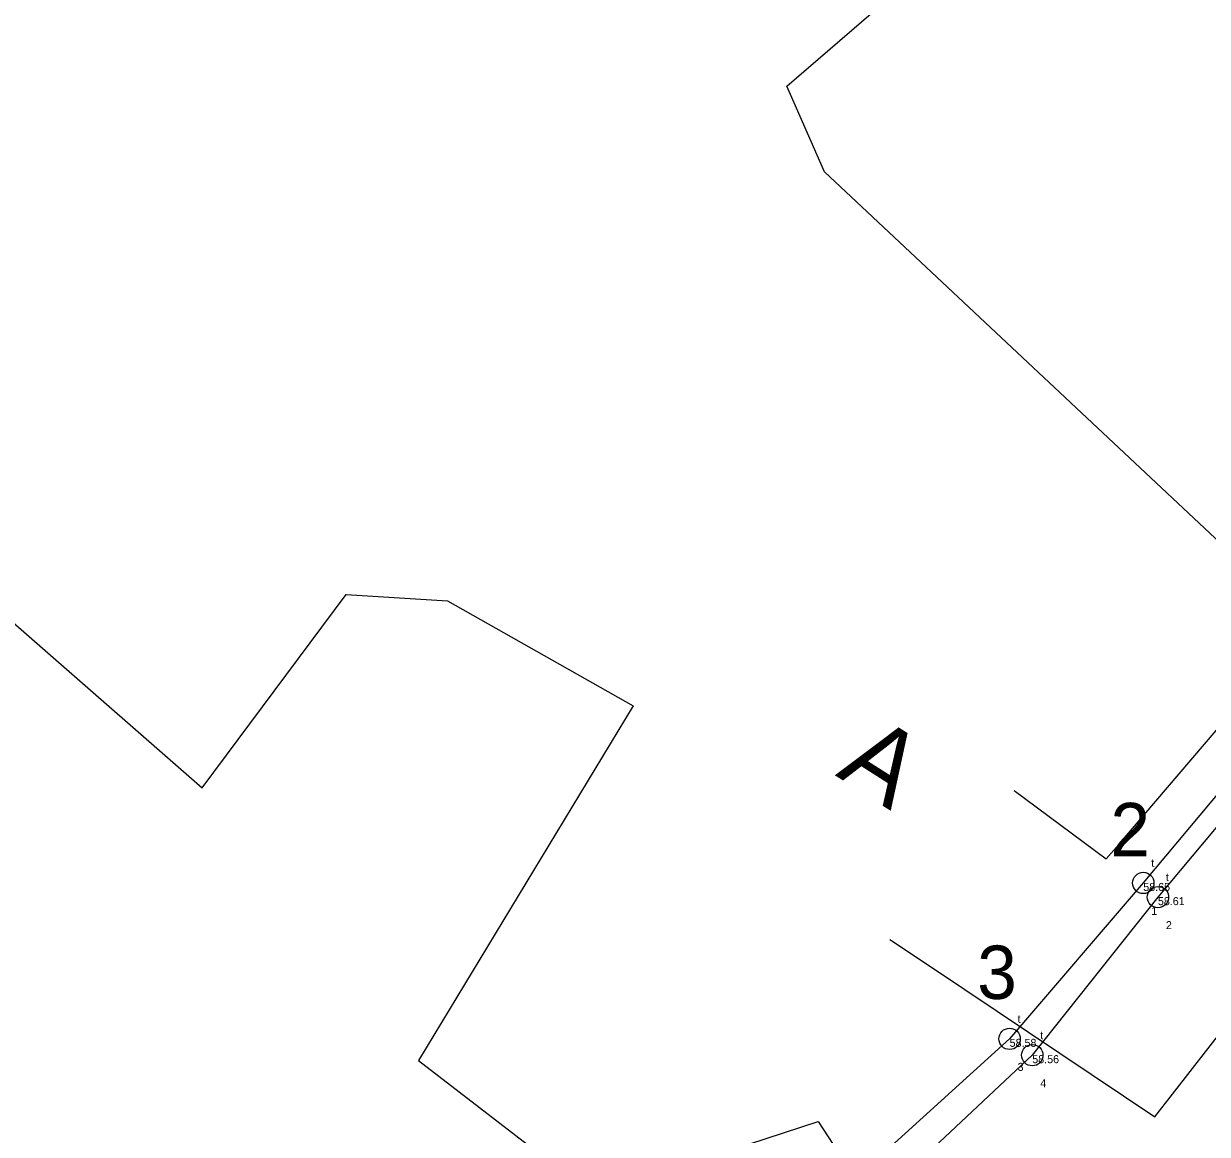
# Model space of a CAD drawing. Extents: x 641428 to 641930, y 6456668 to 6457168.
# Drawn here: x 641551.4 to 641562.49, y 6456931.45 to 6456941.86 of the extents above; entities that cross this region are included whole.
import ezdxf

# ---------------------------------------------------------------- set-up
doc = ezdxf.new("R2010")
doc.units = 0
for name, color, linetype in [('KOORDPUNKT', 7, 'Continuous'), ('MOOTKOOD', 7, 'Continuous'), ('MOOTKORG-EH2000', 7, 'Continuous'), ('MOOTMPUNKT', 7, 'Continuous'), ('MOOTNR', 7, 'Continuous'), ('TEE', 7, 'Continuous'), ('TTRASS', 7, 'Continuous')]:
    doc.layers.add(name, color=color, linetype=linetype)

msp = doc.modelspace()

# ---------------------------------------------------------------- linework, layer by layer
at = {"layer": 'MOOTMPUNKT'}
for centre in [(641561.894, 6456933.81), (641562.031, 6456933.677), (641560.642, 6456932.349), (641560.854, 6456932.196)]:
    msp.add_circle(centre, 0.1, dxfattribs=at)
at = {"layer": 'TEE'}
for points in [[(641571.601, 6456953.549), (641569.873, 6456955.326), (641572.879, 6456958.129), (641571.791, 6456959.226), (641568.707, 6456956.665), (641567.797, 6456957.626), (641554.02, 6456945.463), (641541.855, 6456957.607), (641539.457, 6456955.135), (641542.425, 6456952.272), (641550.662, 6456943.984), (641548.437, 6456938.76), (641553.076, 6456934.7), (641554.425, 6456936.513), (641555.376, 6456936.453), (641557.115, 6456935.471), (641555.105, 6456932.145), (641556.777, 6456930.855), (641558.2, 6456931.361), (641558.848, 6456931.575), (641560.183, 6456929.527), (641558.023, 6456927.416), (641559.436, 6456927.425), (641568.606, 6456919.553)], [(641567.558, 6456935.494), (641566.121, 6456934.411), (641565.376, 6456934.409), (641558.908, 6456940.475), (641558.556, 6456941.279), (641561.082, 6456943.459)]]:
    msp.add_lwpolyline(points, dxfattribs=at)
at = {"layer": 'TTRASS'}
for points in [[(641560.686, 6456934.676), (641561.547, 6456934.035), (641561.664, 6456934.172), (641565.549, 6456938.721)], [(641565.769, 6456938.441), (641561.894, 6456933.81), (641560.642, 6456932.349), (641556.901, 6456928.954), (641554.86, 6456927.156), (641552.834, 6456925.054), (641550.83, 6456922.886), (641548.404, 6456919.603), (641546.237, 6456916.616), (641543.654, 6456913.007), (641541.832, 6456910.256), (641540.363, 6456907.707), (641538.965, 6456906.253), (641537.834, 6456905.872), (641535.225, 6456905.639), (641534.22, 6456905.36)], [(641565.906, 6456938.308), (641562.031, 6456933.677), (641560.854, 6456932.196), (641557.12, 6456928.691), (641555.156, 6456926.978), (641554.91, 6456926.672), (641553.049, 6456924.834), (641551.001, 6456922.672), (641548.719, 6456919.548), (641546.511, 6456916.435), (641543.894, 6456912.775), (641542.212, 6456910.179), (641540.525, 6456907.375), (641539.07, 6456905.963), (641538.189, 6456905.616), (641535.26, 6456905.313), (641534.004, 6456905.033)], [(641559.521, 6456933.281), (641559.929, 6456933.008), (641562.002, 6456931.617), (641566.637, 6456937.567)]]:
    msp.add_lwpolyline(points, dxfattribs=at)

# ---------------------------------------------------------------- texts
at = {"layer": 'KOORDPUNKT'}
for s, p in [('2', (641561.586, 6456934.06)), ('3', (641560.338, 6456932.723))]:
    msp.add_text(s, height=0.5, dxfattribs=at).set_placement(p)
at = {"layer": 'MOOTKOOD'}
for p in [(641561.969, 6456933.96), (641562.106, 6456933.827), (641560.717, 6456932.499), (641560.929, 6456932.346)]:
    msp.add_text('t', height=0.075, dxfattribs=at).set_placement(p)
at = {"layer": 'MOOTKORG-EH2000'}
for s, p in [('58.65', (641561.894, 6456933.735)), ('58.61', (641562.031, 6456933.602)), ('58.58', (641560.642, 6456932.274)), ('58.56', (641560.854, 6456932.121))]:
    msp.add_text(s, height=0.075, dxfattribs=at).set_placement(p)
at = {"layer": 'MOOTNR'}
for s, p in [('1', (641561.969, 6456933.51)), ('2', (641562.106, 6456933.377)), ('3', (641560.717, 6456932.049)), ('4', (641560.929, 6456931.896))]:
    msp.add_text(s, height=0.075, dxfattribs=at).set_placement(p)
at = {"layer": 'TEE'}
msp.add_text('A', height=0.7, rotation=327.5013, dxfattribs=at).set_placement((641559.003, 6456934.82))

doc.saveas('drawing.dxf')
